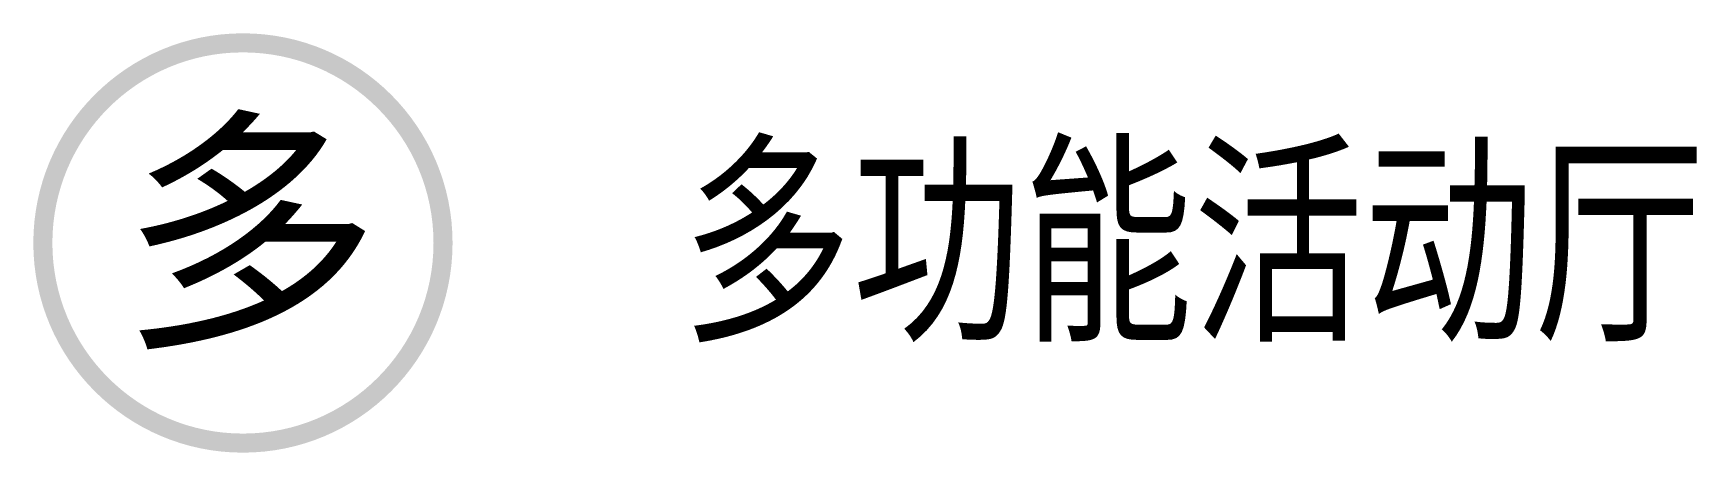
# Model space of a CAD drawing. Header units: millimetres. Extents: x -4.4 to 30.5, y -4.3 to 4.5.
import ezdxf

# ---------------------------------------------------------------- set-up
doc = ezdxf.new("R2010")
doc.units = ezdxf.units.MM
doc.layers.add('设施图块', color=7, linetype='Continuous')
doc.styles.add('HT', font='SIMHEI.TTF')
doc.styles.add('设施块标注', font='SIMFANG.TTF', dxfattribs={"width": 0.75})

msp = doc.modelspace()

# ---------------------------------------------------------------- hatches: boundary and pattern name
at = {"layer": '设施图块'}
h = msp.add_hatch(color=5, dxfattribs=at)
edge = h.paths.add_edge_path()
edge.add_arc((-0.027, 0.095), 4.4, 0, 360)
edge = h.paths.add_edge_path(flags=16)
edge.add_arc((-0.027, 0.095), 4, 0, 360)

# ---------------------------------------------------------------- texts
at = {"layer": '设施图块', "color": 5, "style": 'HT'}
msp.add_text('多', height=4, dxfattribs=at).set_placement((-2.612, -1.69))
at = {"layer": '设施图块', "style": '设施块标注', "width": 0.75}
msp.add_attdef('多功能活动厅', (9.174, -1.6), '多功能活动厅', height=3.5, dxfattribs=at)

doc.saveas('drawing.dxf')
